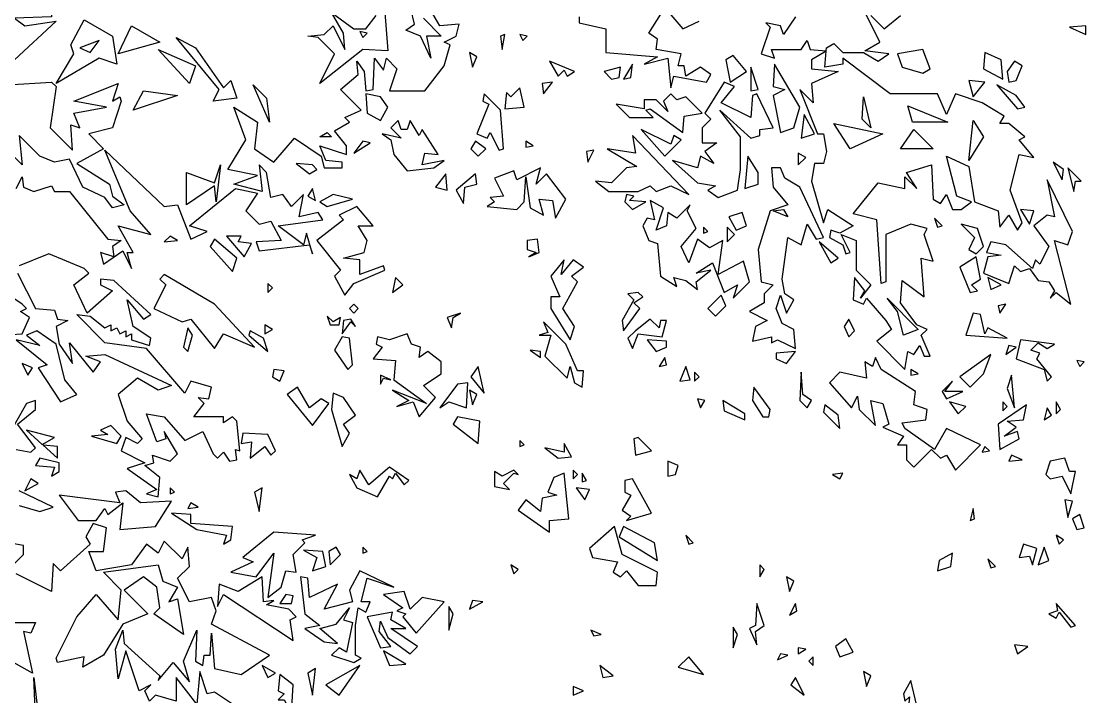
# Model space of a CAD drawing. Header units: millimetres. Extents: x -1920 to 1916, y -1858 to 1858.
# Drawn here: x -1200 to -526, y 802 to 1230 of the extents above; entities that cross this region are included whole.
import ezdxf

# ---------------------------------------------------------------- set-up
doc = ezdxf.new("R2010")
doc.units = ezdxf.units.MM
doc.layers.add('ALMOND-DRAW-PROFILE', color=7, linetype='Continuous', lineweight=25)

msp = doc.modelspace()

# ---------------------------------------------------------------- linework, layer by layer
at = {"layer": 'ALMOND-DRAW-PROFILE'}
for points in [[(-1204.34, 1205.44), (-1215.6, 1220.46), (-1206.21, 1224.22), (-1209.97, 1235.48), (-1207.15, 1234.54), (-1201.52, 1243.93), (-1180.87, 1240.17), (-1180.87, 1232.66), (-1204.34, 1231.73), (-1197.77, 1227.03), (-1178.05, 1229.85)], [(-1178.05, 1190.42), (-1166.79, 1209.2), (-1168.67, 1214.83), (-1160.22, 1230.79), (-1142.38, 1220.46), (-1139.57, 1202.63), (-1150.83, 1206.38)], [(-1138.63, 1209.2), (-1130.18, 1227.03), (-1112.34, 1216.71)], [(-983.74, 1219.52), (-980.93, 1222.34), (-985.62, 1223.28)], [(-895.51, 1212.01), (-893.63, 1221.4), (-896.45, 1220.46)], [(-882.37, 1217.65), (-879.55, 1220.46), (-884.24, 1221.4)], [(-525.67, 1221.4), (-525.67, 1227.03), (-535.99, 1226.09)], [(-1156.46, 1210.14), (-1150.83, 1217.65), (-1163.03, 1212.95)], [(-1078.55, 1179.16), (-1074.8, 1186.67), (-1102.02, 1219.52), (-1089.82, 1212.95), (-1071.98, 1187.61), (-1067.29, 1192.3), (-1063.53, 1181.04)], [(-1093.57, 1190.42), (-1113.28, 1212.01), (-1089.82, 1201.69)], [(-914.28, 1200.75), (-911.47, 1207.32), (-916.16, 1210.14)], [(-750.95, 1191.36), (-740.62, 1197.93), (-749.07, 1208.26), (-753.77, 1205.44)], [(-690.09, 1210.98), (-699.32, 1205.44), (-699.32, 1199.81), (-682.43, 1197.93), (-699.32, 1190.42), (-698.38, 1178.22), (-706.83, 1186.67), (-695.57, 1158.51), (-691.81, 1158.51), (-689.94, 1147.24), (-691.81, 1139.73), (-697.44, 1139.73), (-699.32, 1128.47), (-691.81, 1102.19), (-689, 1110.63), (-673.04, 1100.31), (-681.49, 1095.62), (-687.12, 1097.49), (-688.06, 1092.8), (-679.61, 1088.11), (-677.73, 1082.47), (-674.92, 1083.41), (-680.55, 1094.68), (-671.16, 1090.92), (-671.16, 1072.15), (-661.77, 1062.76), (-668.35, 1054.31), (-665.53, 1059.01), (-672.1, 1067.45), (-673.04, 1053.37), (-666.47, 1050.56), (-664.59, 1054.31), (-652.39, 1040.23), (-648.63, 1034.6), (-658.02, 1027.09), (-640.18, 1009.26), (-638.31, 1020.52), (-634.55, 1018.64), (-630.8, 1024.28), (-627.98, 1017.7), (-624.23, 1017.7), (-629.86, 1030.85), (-626.1, 1034.6), (-632.68, 1037.42), (-643, 1051.5), (-642.06, 1065.58), (-627.98, 1055.25), (-629.86, 1079.66), (-622.35, 1077.78), (-627.98, 1094.68), (-626.1, 1098.43), (-636.43, 1101.25), (-652.39, 1094.68), (-652.39, 1064.64), (-655.2, 1063.7), (-658.02, 1104.06), (-673.04, 1107.82), (-657.08, 1127.53), (-640.18, 1123.78), (-640.18, 1131.29), (-632.68, 1123.78), (-639.25, 1134.1), (-623.29, 1138.8), (-622.35, 1117.21), (-617.66, 1114.39), (-613.9, 1120.02), (-610.15, 1110.63), (-604.51, 1110.63), (-597.94, 1115.33), (-607.33, 1119.08), (-613.9, 1144.43), (-599.82, 1137.86), (-596.07, 1115.33), (-581.05, 1109.7), (-580.11, 1099.37), (-574.48, 1106.88), (-568.84, 1097.49), (-566.03, 1102.19), (-573.54, 1122.84), (-567.91, 1145.37), (-558.52, 1143.49), (-567.91, 1154.75), (-564.15, 1156.63), (-574.48, 1165.08), (-580.11, 1165.08), (-577.29, 1169.77), (-591.37, 1178.22), (-608.27, 1183.85), (-613.9, 1170.71), (-619.53, 1183.85), (-649.57, 1183.85), (-679.61, 1206.38), (-679.61, 1202.63), (-690.87, 1200.75)], [(-628.92, 1196.99), (-624.23, 1199.81), (-628.92, 1212.01), (-644.88, 1209.2), (-642.06, 1200.75)], [(-578.23, 1193.24), (-579.17, 1205.44), (-589.5, 1210.14), (-590.43, 1199.81)], [(-859.84, 1195.12), (-856.08, 1198.87), (-854.21, 1195.12), (-849.51, 1197.93), (-865.47, 1204.5)], [(-826.05, 1193.24), (-821.35, 1194.18), (-820.41, 1200.75), (-830.74, 1197.93)], [(-818.54, 1193.24), (-813.84, 1194.18), (-812.9, 1202.63)], [(-737.81, 1185.73), (-733.11, 1186.67), (-737.81, 1200.75)], [(-719.03, 1159.45), (-710.59, 1162.26), (-706.83, 1175.4), (-722.79, 1202.63), (-723.73, 1188.55), (-716.22, 1186.67), (-723.73, 1182.91)], [(-574.48, 1191.36), (-569.78, 1192.3), (-566.03, 1201.69), (-570.72, 1204.5), (-575.42, 1197.93)], [(-1042.88, 1166.02), (-1053.21, 1189.48), (-1044.76, 1181.04)], [(-893.63, 1174.47), (-881.43, 1175.4), (-884.24, 1187.61), (-889.88, 1181.97), (-892.69, 1184.79)], [(-869.22, 1183.85), (-863.59, 1191.36), (-870.16, 1190.42)], [(-758.46, 1118.14), (-746.26, 1122.84), (-744.38, 1135.98), (-744.38, 1156.63), (-757.52, 1173.53), (-737.81, 1155.69), (-732.18, 1157.57), (-732.18, 1161.32), (-723.73, 1162.26), (-734.05, 1183.85), (-736.87, 1182.91), (-737.81, 1168.83), (-756.58, 1178.22), (-748.13, 1188.55), (-754.7, 1191.36), (-766.91, 1171.65), (-763.15, 1167.89), (-768.79, 1162.26), (-768.79, 1152.88), (-759.4, 1152.88), (-766.91, 1147.24), (-761.28, 1139.73), (-769.72, 1144.43), (-771.6, 1136.92), (-787.56, 1141.61), (-771.6, 1127.53), (-760.34, 1125.65), (-765.03, 1122.84)], [(-597.01, 1181.97), (-589.5, 1191.36), (-599.82, 1192.3)], [(-568.84, 1174.47), (-564.15, 1175.4), (-569.78, 1182.91), (-581.99, 1189.48)], [(-1129.24, 1173.53), (-1122.67, 1185.73), (-1101.08, 1182.91)], [(-972.48, 1166.96), (-967.79, 1175.4), (-972.48, 1181.97), (-981.87, 1183.85), (-980.93, 1171.65)], [(-897.39, 1148.18), (-894.57, 1149.12), (-896.45, 1173.53), (-906.77, 1183.85), (-907.71, 1179.16), (-903.96, 1177.28), (-911.47, 1158.51), (-904.89, 1155.69), (-903.02, 1159.45)], [(-780.99, 1159.45), (-780.05, 1169.77), (-768.79, 1171.65), (-779.11, 1181.97), (-784.74, 1180.1), (-788.5, 1183.85), (-793.19, 1179.16), (-790.37, 1172.59), (-797.88, 1180.1), (-805.39, 1180.1), (-805.39, 1174.47), (-823.23, 1177.28), (-814.78, 1168.83), (-799.76, 1168.83), (-804.46, 1173.53), (-801.64, 1174.47)], [(-661.77, 1162.26), (-667.41, 1167.89), (-666.47, 1181.97)], [(-635.49, 1166.02), (-638.31, 1176.34), (-612.96, 1166.02)], [(-955.58, 1135.04), (-938.69, 1136.92), (-932.12, 1141.61), (-946.2, 1138.8), (-944.32, 1146.3), (-935.87, 1145.37), (-946.2, 1161.32), (-948.07, 1157.57), (-953.71, 1166.96), (-955.58, 1161.32), (-959.34, 1161.32), (-961.22, 1166.96), (-965.91, 1162.26), (-959.34, 1155.69), (-971.54, 1158.51), (-965.91, 1154.75), (-964.03, 1145.37)], [(-705.89, 1155.69), (-697.44, 1158.51), (-704.02, 1170.71)], [(-599.82, 1141.61), (-597.01, 1166.96), (-590.43, 1156.63)], [(-792.25, 1144.43), (-781.93, 1154.75), (-786.62, 1157.57), (-788.5, 1151.94), (-807.27, 1161.32)], [(-674.92, 1149.12), (-685.24, 1165.08), (-654.27, 1158.51)], [(-643, 1149.12), (-634.55, 1161.32), (-622.35, 1149.12)], [(-1010.97, 1156.63), (-1006.27, 1159.45), (-1003.46, 1156.63)], [(-989.38, 1146.3), (-979.05, 1152.88), (-983.74, 1153.81)], [(-910.53, 1144.43), (-905.83, 1149.12), (-912.4, 1153.81), (-915.22, 1149.12)], [(-880.49, 1150.06), (-875.8, 1151), (-880.49, 1153.81)], [(-777.23, 1120.02), (-812.9, 1157.57), (-811.03, 1146.3), (-828.86, 1149.12), (-810.09, 1137.86), (-816.66, 1136.92), (-826.05, 1127.53), (-836.37, 1128.47), (-827.92, 1121.9), (-809.15, 1121.9), (-801.64, 1125.65), (-797.88, 1121.9), (-788.5, 1125.65)], [(-841.06, 1140.67), (-837.31, 1148.18), (-842, 1147.24)], [(-741.56, 1123.78), (-733.11, 1126.59), (-733.11, 1134.1), (-739.69, 1144.43)], [(-707.77, 1138.8), (-703.08, 1143.49), (-707.77, 1146.3)], [(-540.68, 1129.41), (-539.75, 1135.98), (-546.32, 1140.67)], [(-1095.45, 1113.45), (-1095.45, 1134.1), (-1077.61, 1127.53), (-1073.86, 1138.8), (-1076.67, 1115.33), (-1077.61, 1125.65)], [(-1017.54, 1133.16), (-1012.84, 1135.98), (-1015.66, 1138.8), (-1025.99, 1139.73)], [(-937.75, 1124.71), (-930.24, 1122.84), (-931.18, 1133.16)], [(-919.91, 1114.39), (-918.98, 1124.71), (-911.47, 1126.59), (-912.4, 1133.16), (-924.61, 1122.84)], [(-861.72, 1105), (-855.14, 1117.21), (-867.35, 1133.16), (-873.92, 1126.59), (-871.1, 1136.92), (-886.12, 1129.41), (-888, 1135.04), (-900.2, 1130.35), (-894.57, 1119.08), (-903.02, 1118.14), (-900.2, 1115.33), (-904.89, 1112.51), (-886.12, 1110.63), (-881.43, 1115.33), (-880.49, 1131.29), (-877.67, 1111.57), (-869.22, 1106.88), (-872.04, 1117.21), (-863.59, 1116.27)], [(-709.65, 1022.4), (-710.59, 1034.6), (-718.1, 1038.36), (-721.85, 1047.74), (-719.03, 1056.19), (-715.28, 1044.93), (-710.59, 1053.37), (-716.22, 1057.13), (-718.1, 1066.52), (-714.34, 1092.8), (-705.89, 1088.11), (-702.14, 1101.25), (-696.51, 1091.86), (-691.81, 1092.8), (-706.83, 1124.71), (-716.22, 1130.35), (-719.03, 1136.92), (-724.67, 1136.92), (-723.73, 1124.71), (-714.34, 1113.45), (-725.61, 1109.7), (-733.11, 1085.29), (-731.24, 1064.64), (-723.73, 1062.76), (-729.36, 1057.13), (-729.36, 1051.5), (-738.75, 1045.87), (-727.48, 1040.23), (-734.99, 1036.48), (-736.87, 1027.09), (-724.67, 1029.91), (-724.67, 1026.15), (-720.91, 1028.03)], [(-533.17, 1121.9), (-532.24, 1128.47), (-528.48, 1128.47), (-536.93, 1136.92)], [(-535.05, 1050.56), (-545.38, 1090.92), (-536.93, 1088.11), (-534.11, 1096.55), (-550.07, 1129.41), (-545.38, 1105.94), (-550.07, 1106.88), (-558.52, 1100.31), (-549.13, 1087.17), (-554.76, 1075.9), (-557.58, 1078.72), (-559.46, 1073.09), (-576.35, 1088.11), (-585.74, 1089.98), (-588.56, 1083.41), (-579.17, 1081.54), (-587.62, 1080.6), (-590.43, 1070.27), (-574.48, 1063.7), (-570.72, 1074.96), (-566.97, 1071.21), (-561.34, 1073.09), (-555.7, 1065.58), (-549.13, 1064.64), (-545.38, 1059.01), (-548.19, 1054.31), (-544.44, 1058.07)], [(-1013.78, 1116.27), (-1015.66, 1123.78), (-1018.48, 1119.08)], [(-1006.27, 1112.51), (-990.32, 1117.21), (-1002.52, 1120.02), (-1010.97, 1115.33)], [(-812.9, 1110.63), (-804.46, 1115.33), (-814.78, 1116.27), (-811.96, 1119.08), (-816.66, 1120.02), (-817.6, 1115.33)], [(-749.07, 1054.31), (-738.75, 1064.64), (-742.5, 1077.78), (-758.46, 1069.33), (-755.64, 1090.92), (-764.09, 1086.23), (-771.6, 1091.86), (-777.23, 1076.84), (-781.93, 1087.17), (-772.54, 1098.43), (-778.17, 1109.7), (-776.29, 1113.45), (-784.74, 1105), (-790.37, 1108.76), (-791.31, 1100.31), (-797.88, 1097.49), (-793.19, 1111.57), (-801.64, 1116.27), (-798.82, 1104.06), (-803.52, 1105), (-806.33, 1100.31), (-802.58, 1090.92), (-796.95, 1089.04), (-795.07, 1068.39), (-784.74, 1061.82), (-786.62, 1067.45), (-779.11, 1065.58), (-771.6, 1059.95), (-772.54, 1064.64), (-763.15, 1072.15), (-772.54, 1070.27), (-762.21, 1076.84), (-754.7, 1058.07), (-746.26, 1062.76)], [(-995.01, 1056.19), (-989.38, 1063.7), (-969.66, 1072.15), (-970.6, 1074.96), (-985.62, 1069.33), (-985.62, 1078.72), (-995.95, 1079.66), (-982.81, 1083.41), (-980.93, 1090.92), (-986.56, 1100.31), (-977.17, 1100.31), (-987.5, 1112.51), (-998.76, 1106.88), (-995.95, 1104.06), (-1012.84, 1090.92), (-997.82, 1072.15), (-1001.58, 1068.39)], [(-747.2, 1097.49), (-740.62, 1100.31), (-743.44, 1108.76), (-751.89, 1105.94)], [(-714.34, 1105.94), (-723.73, 1109.7), (-717.16, 1110.63)], [(-561.34, 1101.25), (-558.52, 1109.7), (-566.97, 1110.63)], [(-767.85, 1095.62), (-765.03, 1096.55), (-767.85, 1099.37)], [(-752.83, 1089.98), (-748.13, 1094.68), (-752.83, 1099.37)], [(-619.53, 1099.37), (-616.72, 1100.31), (-621.41, 1105)], [(-595.13, 1082.47), (-590.43, 1087.17), (-594.19, 1098.43), (-604.51, 1101.25), (-596.07, 1092.8), (-599.82, 1085.29)], [(-1109.53, 1089.98), (-1101.08, 1090.92), (-1105.77, 1093.74)], [(-1058.84, 1080.6), (-1054.15, 1089.04), (-1062.59, 1089.98), (-1060.72, 1093.74), (-1070.1, 1093.74)], [(-1066.35, 1071.21), (-1063.53, 1079.66), (-1077.61, 1091.86), (-1080.43, 1087.17)], [(-878.61, 1080.6), (-872.04, 1083.41), (-872.98, 1091.86), (-879.55, 1090.92), (-879.55, 1085.29), (-873.92, 1083.41)], [(-687.12, 1076.84), (-682.43, 1079.66), (-694.63, 1089.98)], [(-598.88, 1058.07), (-594.19, 1059.01), (-597.94, 1062.76), (-592.31, 1066.52), (-595.13, 1080.6), (-605.45, 1074.03)], [(-852.33, 1028.03), (-849.51, 1036.48), (-857.02, 1047.74), (-847.63, 1064.64), (-851.39, 1068.39), (-843.88, 1074.03), (-850.45, 1078.72), (-857.96, 1069.33), (-856.08, 1078.72), (-864.53, 1068.39), (-858.9, 1055.25), (-864.53, 1055.25), (-864.53, 1047.74)], [(-1077.61, 1022.4), (-1071.98, 1031.78), (-1052.27, 1023.34), (-1077.61, 1050.56), (-1109.53, 1069.33), (-1112.34, 1066.52), (-1108.59, 1062.76), (-1116.1, 1047.74), (-1098.26, 1039.29), (-1092.63, 1041.17)], [(-964.97, 1058.07), (-958.4, 1062.76), (-963.09, 1067.45)], [(-585.74, 1059.95), (-579.17, 1062.76), (-587.62, 1067.45)], [(-1043.82, 1058.07), (-1041, 1060.88), (-1043.82, 1063.7)], [(-818.54, 1033.66), (-808.21, 1047.74), (-811.96, 1051.5), (-806.33, 1055.25), (-809.15, 1058.07), (-815.72, 1057.13), (-811.96, 1053.37), (-819.47, 1040.23)], [(-760.34, 1043.05), (-753.77, 1049.62), (-756.58, 1056.19), (-765.03, 1047.74)], [(-641.12, 1030.85), (-644.88, 1045.87), (-651.45, 1054.31), (-631.74, 1034.6)], [(-989.38, 1044.93), (-986.56, 1047.74), (-989.38, 1050.56), (-992.19, 1047.74)], [(-580.11, 1044.93), (-576.35, 1050.56), (-581.05, 1049.62)], [(-1004.4, 1037.42), (-998.76, 1037.42), (-997.82, 1042.11), (-1002.52, 1039.29), (-1006.27, 1043.05)], [(-996.89, 1031.78), (-991.25, 1039.29), (-988.44, 1036.48), (-991.25, 1041.17), (-995.95, 1040.23)], [(-927.42, 1035.54), (-926.48, 1042.11), (-921.79, 1044.93), (-930.24, 1042.11)], [(-844.82, 997.99), (-843.88, 1008.32), (-847.63, 1008.32), (-855.14, 1025.21), (-869.22, 1039.29), (-866.41, 1032.72), (-872.04, 1030.85), (-864.53, 1030.85), (-868.29, 1017.7), (-854.21, 1003.62), (-852.33, 1011.13), (-849.51, 1000.81)], [(-812.9, 1022.4), (-809.15, 1031.78), (-794.13, 1029.91), (-791.31, 1040.23), (-795.07, 1040.23), (-796.01, 1035.54), (-801.64, 1041.17), (-811.03, 1033.66), (-815.72, 1028.97)], [(-675.86, 1029.91), (-672.1, 1033.66), (-675.86, 1041.17), (-678.67, 1036.48)], [(-601.7, 1030.85), (-575.42, 1028.97), (-587.62, 1035.54), (-589.5, 1031.78), (-592.31, 1043.99), (-597.01, 1044.93)], [(-1175.24, 988.61), (-1164.91, 993.3), (-1172.42, 1002.69), (-1178.05, 1025.21), (-1190.26, 1033.66), (-1196.83, 1030.85), (-1188.38, 1024.28), (-1203.4, 1028.03), (-1183.69, 1012.07), (-1189.32, 1010.2)], [(-1094.51, 1020.52), (-1091.69, 1030.85), (-1094.51, 1035.54), (-1097.33, 1023.34)], [(-1043.82, 1020.52), (-1046.64, 1028.97), (-1055.08, 1033.66), (-1056.02, 1030.85)], [(-1045.7, 1031.78), (-1041, 1034.6), (-1045.7, 1037.42)], [(-993.13, 1009.26), (-990.32, 1012.07), (-992.19, 1028.97), (-996.89, 1029.91), (-1001.58, 1021.46)], [(-948.07, 979.22), (-937.75, 991.42), (-945.26, 998.93), (-933.99, 1006.44), (-933.99, 1013.95), (-942.44, 1020.52), (-948.07, 1016.77), (-947.14, 1023.34), (-952.77, 1025.21), (-955.58, 1031.78), (-966.85, 1028.03), (-974.36, 1029.91), (-975.3, 1025.21), (-971.54, 1023.34), (-977.17, 1015.83), (-963.09, 1014.89), (-964.03, 1002.69), (-943.38, 987.67), (-964.97, 996.11), (-954.65, 989.54), (-962.15, 985.79), (-951.83, 988.61)], [(-797.88, 1020.52), (-791.31, 1023.34), (-791.31, 1027.09), (-803.52, 1028.03)], [(-550.07, 1001.75), (-547.25, 1004.56), (-556.64, 1015.83), (-554.76, 1019.58), (-560.4, 1021.46), (-555.7, 1026.15), (-550.07, 1022.4), (-545.38, 1025.21), (-566.97, 1028.03), (-569.78, 1015.83), (-551.95, 1009.26)], [(-871.1, 1016.77), (-871.1, 1020.52), (-877.67, 1021.46)], [(-715.28, 1013.01), (-709.65, 1020.52), (-721.85, 1019.58), (-721.85, 1015.83)], [(-598.88, 997.99), (-590.43, 1006.44), (-585.74, 1018.64), (-605.45, 1004.56)], [(-576.35, 1018.64), (-569.78, 1023.34), (-574.48, 1024.28)], [(-1195.89, 1005.5), (-1193.07, 1010.2), (-1199.64, 1013.01)], [(-796.01, 1011.13), (-791.31, 1012.07), (-792.25, 1016.77)], [(-608.27, 945.43), (-592.31, 961.38), (-613.9, 971.71), (-621.41, 958.57), (-640.18, 971.71), (-642.06, 975.46), (-627.04, 977.34), (-626.1, 983.91), (-634.55, 986.73), (-633.61, 995.18), (-655.2, 1009.26), (-658.96, 1016.77), (-660.84, 1011.13), (-665.53, 1013.95), (-664.59, 1003.62), (-681.49, 1007.38), (-688.06, 1000.81), (-673.98, 984.85), (-670.22, 992.36), (-669.28, 983.91), (-658.96, 973.59), (-661.77, 989.54), (-654.27, 987.67), (-650.51, 974.52), (-654.27, 972.65), (-641.12, 967.02), (-644.88, 961.38), (-639.25, 961.38), (-639.25, 952), (-634.55, 947.3), (-623.29, 958.57), (-617.66, 952.94), (-613.9, 954.81)], [(-529.42, 1011.13), (-526.6, 1013.95), (-531.3, 1014.89)], [(-1036.31, 1001.75), (-1033.5, 1008.32), (-1040.07, 1009.26), (-1041, 1004.56)], [(-972.48, 999.87), (-970.6, 1003.62), (-965.91, 1002.69), (-972.48, 1005.5)], [(-906.77, 994.24), (-910.53, 1011.13), (-915.22, 1004.56)], [(-782.87, 1001.75), (-776.29, 1002.69), (-779.11, 1011.13)], [(-773.48, 1001.75), (-770.66, 1004.56), (-773.48, 1007.38)], [(-702.14, 984.85), (-699.32, 989.54), (-704.95, 993.3), (-705.89, 1007.38), (-706.83, 989.54)], [(-636.43, 1005.5), (-631.74, 1006.44), (-636.43, 1009.26)], [(-570.72, 984.85), (-572.6, 1005.5), (-575.42, 997.05)], [(-934.93, 984.85), (-929.3, 988.61), (-918.04, 984.85), (-917.1, 1000.81), (-923.67, 999.87)], [(-613.9, 990.48), (-603.58, 995.18), (-614.84, 995.18), (-610.15, 1001.75), (-616.72, 995.18)], [(-1015.66, 973.59), (-1005.33, 987.67), (-1010.03, 990.48), (-1017.54, 984.85), (-1025.05, 997.99), (-1031.62, 993.3)], [(-996.89, 960.44), (-992.19, 968.89), (-995.95, 974.52), (-988.44, 980.16), (-995.95, 991.42), (-1002.52, 994.24), (-1003.46, 983.91)], [(-914.28, 986.73), (-911.47, 993.3), (-916.16, 996.11)], [(-730.3, 979.22), (-726.54, 979.22), (-725.61, 983.91), (-735.93, 997.99), (-736.87, 989.54)], [(-769.72, 984.85), (-766.91, 989.54), (-771.6, 990.48)], [(-741.56, 977.34), (-741.56, 981.1), (-755.64, 989.54), (-754.7, 982.97)], [(-681.49, 971.71), (-682.43, 980.16), (-690.87, 986.73), (-691.81, 982.03)], [(-606.39, 981.1), (-601.7, 985.79), (-612.02, 988.61)], [(-580.11, 958.57), (-567.91, 965.14), (-568.84, 969.83), (-577.29, 967.02), (-569.78, 972.65), (-575.42, 976.4), (-565.09, 977.34), (-563.21, 986.73), (-581.05, 974.52)], [(-578.23, 982.97), (-575.42, 985.79), (-578.23, 988.61)], [(-551.95, 977.34), (-547.25, 980.16), (-550.07, 984.85)], [(-544.44, 981.1), (-541.62, 983.91), (-544.44, 988.61)], [(-910.53, 962.32), (-909.59, 976.4), (-923.67, 979.22), (-926.48, 974.52)], [(-1155.52, 967.02), (-1139.57, 962.32), (-1136.75, 967.02), (-1143.32, 973.59), (-1149.89, 970.77), (-1145.2, 967.95)], [(-1186.83, 961.72), (-1178.99, 966.08), (-1196.83, 970.77)], [(-1055.08, 952.94), (-1045.7, 960.44), (-1041.94, 954.81), (-1039.13, 957.63), (-1043.82, 967.95), (-1059.78, 968.89), (-1060.72, 962.32), (-1054.15, 963.26)], [(-811.03, 954.81), (-800.7, 957.63), (-809.15, 966.08), (-811.96, 965.14)], [(-1186.34, 961.28), (-1177.11, 952.94), (-1177.11, 960.44)], [(-884.24, 960.44), (-881.43, 961.38), (-884.24, 964.2)], [(-859.84, 952.94), (-851.39, 953.87), (-856.08, 962.32), (-856.08, 956.69), (-868.29, 959.51)], [(-591.37, 956.69), (-586.68, 957.63), (-589.5, 960.44)], [(-1180.87, 941.67), (-1176.18, 944.49), (-1176.18, 950.12), (-1188.38, 952.94), (-1191.19, 948.24), (-1178.99, 947.3)], [(-790.37, 941.67), (-785.68, 942.61), (-783.8, 948.24), (-790.37, 951.06)], [(-574.48, 951.06), (-566.03, 952), (-572.6, 954.81)], [(-535.05, 930.41), (-532.24, 944.49), (-535.99, 944.49), (-538.81, 952.94), (-548.19, 951.06), (-551.01, 942.61), (-548.19, 939.79), (-540.68, 941.67)], [(-974.36, 928.53), (-966.85, 941.67), (-964.97, 939.79), (-963.09, 943.55), (-957.46, 936.04), (-954.65, 938.85), (-966.85, 947.3), (-979.99, 936.04), (-985.62, 945.43), (-987.5, 939.79), (-992.19, 942.61), (-987.5, 934.16)], [(-900.2, 935.1), (-890.81, 933.22), (-894.57, 936.98), (-888, 943.55), (-885.18, 942.61), (-888, 945.43), (-895.51, 941.67), (-900.2, 944.49)], [(-850.45, 939.79), (-847.63, 942.61), (-850.45, 945.43)], [(-1197.77, 932.28), (-1189.32, 936.98), (-1194.01, 939.79)], [(-865.47, 906), (-865.47, 913.51), (-853.27, 914.45), (-856.08, 943.55), (-862.65, 940.73), (-866.41, 931.35), (-860.78, 929.47), (-870.16, 927.59), (-871.1, 919.14), (-880.49, 926.65), (-885.18, 920.08)], [(-844.82, 937.92), (-842, 938.85), (-844.82, 943.55)], [(-816.66, 913.51), (-800.7, 918.2), (-812.9, 939.79), (-817.6, 938.85), (-817.6, 931.35), (-813.84, 929.47), (-819.47, 920.08), (-813.84, 916.33)], [(-681.49, 939.79), (-679.61, 943.55), (-686.18, 942.61)], [(-1137.69, 907.88), (-1115.16, 909.76), (-1104.84, 925.71), (-1124.55, 924.77), (-1133.93, 932.28), (-1140.51, 931.35), (-1137.69, 924.77), (-1176.18, 929.47), (-1163.97, 913.51), (-1152.71, 913.51), (-1147.08, 921.02), (-1145.2, 917.26), (-1135.81, 924.77)], [(-1105.77, 930.41), (-1102.96, 931.35), (-1105.77, 934.16)], [(-1049.45, 919.14), (-1047.58, 934.16), (-1052.27, 931.35)], [(-842.94, 926.65), (-840.13, 933.22), (-848.57, 934.16)], [(-1094.51, 921.02), (-1087.94, 921.96), (-1092.63, 924.77)], [(-536.93, 915.39), (-534.11, 925.71), (-538.81, 926.65)], [(-1071.98, 898.49), (-1067.29, 901.31), (-1066.35, 909.76), (-1092.63, 911.63), (-1092.63, 917.26), (-1104.84, 918.2), (-1088.88, 907.88), (-1070.1, 904.12)], [(-598.88, 913.51), (-596.07, 914.45), (-597.01, 921.02)], [(-531.3, 907.88), (-526.6, 908.82), (-529.42, 917.26), (-534.11, 914.45)], [(-1043.82, 864.7), (-1035.37, 871.27), (-1032.56, 881.59), (-1025.99, 880.66), (-1027.86, 891.92), (-1020.35, 899.43), (-1022.23, 901.31), (-1013.78, 904.12), (-1040.07, 906), (-1059.78, 890.04), (-1053.21, 887.23), (-1067.29, 880.66), (-1051.33, 877.84), (-1040.07, 892.86)], [(-809.15, 872.21), (-797.88, 872.21), (-796.95, 880.66), (-819.47, 891.92), (-824.17, 909.76), (-840.13, 895.68), (-838.25, 890.04), (-822.29, 887.23), (-825.11, 880.66), (-820.41, 877.84), (-816.66, 881.59)], [(-821.35, 903.18), (-796.95, 888.17), (-798.82, 899.43), (-818.54, 909.76)], [(-777.23, 898.49), (-774.42, 899.43), (-779.11, 904.12)], [(-542.56, 898.49), (-539.75, 901.31), (-544.44, 904.12)], [(-559.46, 885.35), (-556.64, 895.68), (-565.09, 898.49), (-567.91, 890.04), (-561.34, 890.98)], [(-1015.66, 881.59), (-1007.21, 884.41), (-1009.09, 893.8), (-1021.29, 894.74), (-1012.84, 890.04)], [(-1004.4, 885.35), (-997.82, 891.92), (-1000.64, 896.61), (-1005.33, 893.8)], [(-983.74, 892.86), (-980.93, 893.8), (-983.74, 896.61)], [(-619.53, 881.59), (-611.09, 884.41), (-610.15, 892.86), (-618.6, 888.17)], [(-555.7, 885.35), (-549.13, 888.17), (-551.95, 896.61)], [(-1161.16, 820.58), (-1160.22, 827.15), (-1177.11, 823.4), (-1178.05, 826.21), (-1164.91, 852.5), (-1152.71, 866.58), (-1138.63, 850.62), (-1136.75, 869.39), (-1148.01, 880.66), (-1113.28, 885.35), (-1110.47, 875.02), (-1101.08, 871.27), (-1106.71, 861.88), (-1101.08, 863.76), (-1097.33, 841.23), (-1116.1, 854.37), (-1112.34, 858.13), (-1114.22, 871.27), (-1122.67, 877.84), (-1134.87, 869.39), (-1119.85, 854.37), (-1135.81, 847.8), (-1148.01, 828.09)], [(-888, 879.72), (-885.18, 882.53), (-889.88, 885.35)], [(-732.18, 877.84), (-729.36, 882.53), (-732.18, 885.35)], [(-585.74, 883.47), (-582.92, 884.41), (-587.62, 889.1)], [(-1071.98, 866.58), (-1027.86, 837.48), (-1029.74, 850.62), (-1025.99, 852.5), (-1030.68, 857.19), (-1044.76, 860.01), (-1040.07, 862.82), (-1046.64, 861.88), (-1047.58, 877.84), (-1062.59, 868.45), (-1074.8, 873.15), (-1075.74, 859.07)], [(-989.38, 823.4), (-984.68, 826.21), (-988.44, 828.09), (-988.44, 846.86), (-986.56, 858.13), (-981.87, 855.31), (-979.05, 861.88), (-984.68, 861.88), (-980.93, 876.9), (-964.03, 871.27), (-985.62, 881.59), (-992.19, 869.39), (-990.32, 861.88), (-1008.15, 857.19), (-999.7, 873.15), (-1017.54, 864.7), (-1018.48, 876.9), (-1023.17, 877.84), (-1020.35, 854.37), (-1010.97, 846.86), (-1020.35, 844.99), (-1008.15, 836.54), (-999.7, 835.6), (-1010.97, 844.99), (-1000.64, 847.8), (-992.19, 858.13), (-995.95, 850.62), (-990.32, 848.74), (-994.07, 829.97), (-998.76, 832.78), (-1003.46, 828.09)], [(-713.4, 868.45), (-710.59, 875.02), (-715.28, 877.84)], [(-1036.31, 860.94), (-1028.8, 860.94), (-1027.86, 865.64), (-1032.56, 866.58)], [(-949.95, 842.17), (-932.12, 861.88), (-946.2, 864.7), (-953.71, 857.19), (-957.46, 868.45), (-970.6, 866.58), (-958.4, 858.13), (-962.15, 856.25), (-956.52, 854.37), (-958.4, 852.5)], [(-929.3, 844.05), (-926.48, 854.37), (-929.3, 859.07)], [(-916.16, 857.19), (-907.71, 861.88), (-914.28, 862.82)], [(-734.05, 834.66), (-734.99, 843.11), (-729.36, 846.86), (-734.05, 860.94), (-734.99, 846.86), (-738.75, 844.99)], [(-713.4, 853.43), (-708.71, 856.25), (-709.65, 860.94)], [(-535.05, 845.92), (-532.24, 846.86), (-544.44, 860.94), (-543.5, 856.25), (-549.13, 854.37), (-544.44, 851.56), (-542.56, 855.31)], [(-953.71, 829.03), (-949.01, 833.72), (-965.91, 844.99), (-956.52, 844.99), (-965.91, 850.62), (-964.97, 855.31), (-980.93, 852.5), (-972.48, 832.78), (-965.91, 833.72), (-973.42, 843.11), (-972.48, 849.68), (-967.79, 839.35)], [(-837.31, 840.29), (-832.62, 841.23), (-839.19, 844.05)], [(-749.07, 832.78), (-746.26, 841.23), (-749.07, 845.92)], [(-681.49, 827.15), (-673.04, 829.97), (-677.73, 838.42), (-684.3, 833.72)], [(-966.85, 821.52), (-956.52, 822.46), (-970.6, 830.91)], [(-707.77, 829.03), (-703.08, 831.84), (-707.77, 832.78)], [(-568.84, 829.03), (-562.27, 833.72), (-570.72, 834.66)], [(-767.85, 815.89), (-777.23, 827.15), (-783.8, 820.58)], [(-720.91, 825.27), (-714.34, 828.09), (-719.03, 829.03)], [(-698.38, 821.52), (-698.38, 827.15), (-701.2, 824.33)], [(-1043.82, 814.01), (-1039.13, 816.83), (-1047.58, 821.52)], [(-1015.66, 802.75), (-1013.78, 819.64), (-1018.48, 816.83)], [(-998.76, 802.75), (-985.62, 821.52), (-1007.21, 809.32)], [(-831.68, 814.01), (-825.11, 814.95), (-833.55, 821.52)], [(-664.59, 808.38), (-661.77, 814.95), (-666.47, 817.76)], [(-1028.8, 791.48), (-1027.86, 809.32), (-1036.31, 815.89), (-1037.25, 805.56), (-1033.5, 803.68), (-1037.25, 799.93), (-1033.5, 799.93)], [(-704.02, 802.75), (-709.65, 814.01), (-712.46, 809.32)], [(-638.31, 791.48), (-631.74, 792.42), (-636.43, 812.13), (-641.12, 803.68), (-640.18, 798.99), (-637.37, 801.81)], [(-850.45, 802.75), (-843.88, 805.56), (-850.45, 808.38)]]:
    msp.add_lwpolyline(points, close=True, dxfattribs=at)
for points in [[(-1203.4, 1123.78), (-1199.64, 1131.29), (-1198.7, 1124.71), (-1192.13, 1121.9), (-1180.87, 1125.65), (-1178.99, 1121.9), (-1169.6, 1121.9), (-1145.2, 1091.86), (-1136.75, 1090.92), (-1142.38, 1087.17), (-1141.44, 1080.6), (-1149.89, 1083.41), (-1148.01, 1075.9), (-1135.81, 1084.35), (-1130.18, 1073.09), (-1133, 1083.41), (-1129.24, 1083.41), (-1138.63, 1100.31), (-1117.98, 1094.68), (-1131.12, 1109.7), (-1147.08, 1148.18), (-1109.53, 1112.51), (-1101.08, 1113.45), (-1092.63, 1091.86), (-1082.31, 1096.55), (-1093.57, 1100.31), (-1064.47, 1123.78), (-1050.39, 1120.96), (-1057.9, 1109.7), (-1049.45, 1101.25), (-1041.94, 1103.13), (-1035.37, 1090.92), (-1051.33, 1089.98), (-1049.45, 1084.35), (-1017.54, 1088.11), (-1015.66, 1082.47), (-1019.41, 1095.62), (-1021.29, 1088.11), (-1037.25, 1100.31), (-1009.09, 1104.06), (-1011.91, 1108.76), (-1024.11, 1105.94), (-1021.29, 1120.02), (-1028.8, 1112.51), (-1034.43, 1120.02), (-1041.94, 1118.14), (-1044.76, 1134.1), (-1049.45, 1138.8), (-1047.58, 1121.9), (-1065.41, 1126.59), (-1050.39, 1132.22), (-1069.17, 1135.98), (-1057.9, 1154.75), (-1065.41, 1175.4), (-1050.39, 1166.02), (-1052.27, 1149.12), (-1040.07, 1140.67), (-1026.92, 1155.69), (-1010.03, 1144.43), (-1008.15, 1136.92), (-996.89, 1136.92), (-996.89, 1140.67), (-1007.21, 1141.61), (-1010.97, 1151), (-994.07, 1145.37), (-994.07, 1151), (-1001.58, 1160.39), (-992.19, 1166.02), (-995.01, 1168.83), (-984.68, 1173.53), (-997.82, 1186.67), (-986.56, 1196.06), (-987.5, 1204.5), (-982.81, 1197.93), (-981.87, 1185.73), (-977.17, 1186.67), (-976.24, 1206.38), (-970.6, 1198.87), (-968.73, 1206.38), (-962.15, 1199.81), (-966.85, 1185.73), (-944.32, 1185.73), (-932.12, 1201.69), (-928.36, 1214.83), (-932.12, 1216.71), (-924.61, 1220.46), (-922.73, 1227.97), (-934.93, 1227.03), (-945.26, 1244.87)], [(-945.26, 1231.73), (-933.99, 1220.46), (-943.38, 1220.46), (-940.56, 1206.38), (-947.14, 1220.46), (-956.52, 1224.22), (-950.89, 1227.97), (-955.58, 1247.68)], [(-969.66, 1235.48), (-967.79, 1211.07), (-983.74, 1212.01), (-1010.97, 1190.42), (-1001.58, 1209.2), (-1011.91, 1219.52), (-1018.48, 1220.46), (-1008.15, 1221.4), (-1002.52, 1227.03), (-995.01, 1212.01), (-995.95, 1222.34), (-1003.46, 1235.48), (-989.38, 1225.15), (-981.87, 1225.15), (-975.3, 1233.6)], [(-846.7, 1232.66), (-846.7, 1228.91), (-829.8, 1225.15), (-829.8, 1210.14), (-796.95, 1207.32), (-805.39, 1202.63), (-790.37, 1206.38), (-788.5, 1187.61), (-786.62, 1195.12), (-765.97, 1191.36), (-763.15, 1196.06), (-769.72, 1200.75), (-779.11, 1195.12), (-780.05, 1201.69), (-783.8, 1201.69), (-781.93, 1209.2), (-797.88, 1212.01), (-796.95, 1218.58), (-802.58, 1222.34), (-792.25, 1238.3), (-780.99, 1225.15), (-770.66, 1229.85)], [(-709.65, 1232.66), (-717.16, 1221.4), (-719.03, 1227.03), (-728.42, 1228.91), (-725.61, 1226.09), (-731.24, 1209.2), (-722.79, 1206.38), (-724.67, 1212.01), (-705.89, 1212.01), (-702.14, 1217.65), (-700.26, 1212.01), (-690.08, 1211.09), (-689.94, 1212.95), (-685.24, 1215.77), (-679.61, 1210.14), (-666.47, 1210.14), (-657.08, 1204.5), (-650.51, 1209.2), (-665.53, 1211.07), (-656.14, 1216.71), (-667.41, 1239.23)], [(-661.77, 1233.6), (-653.33, 1225.15), (-643, 1233.6)], [(-1209.03, 1189.48), (-1180.87, 1191.36), (-1178.05, 1188.55), (-1181.81, 1162.26), (-1167.73, 1148.18), (-1168.67, 1164.14), (-1163.03, 1162.26), (-1166.79, 1171.65), (-1146.14, 1175.4), (-1166.79, 1179.16), (-1138.63, 1190.42), (-1142.38, 1179.16), (-1137.69, 1181.97), (-1136.75, 1179.16), (-1142.38, 1162.26), (-1157.4, 1158.51), (-1148.01, 1149.12), (-1164.91, 1139.73), (-1144.26, 1126.59), (-1142.38, 1119.08), (-1134.87, 1113.45), (-1142.38, 1111.57), (-1147.08, 1118.14), (-1161.16, 1124.71), (-1169.6, 1142.55), (-1178.99, 1140.67), (-1188.38, 1144.43), (-1201.52, 1157.57), (-1199.64, 1138.8), (-1224.99, 1164.14)], [(-1202.46, 1070.27), (-1191.19, 1047.74), (-1178.99, 1046.8), (-1177.11, 1041.17), (-1170.54, 1040.23), (-1178.05, 1036.48), (-1176.18, 1025.21), (-1167.73, 1013.01), (-1169.6, 1026.15), (-1154.59, 1007.38), (-1149.89, 1013.95), (-1159.28, 1017.7), (-1147.08, 1018.64), (-1104.84, 998.93), (-1113.28, 996.11), (-1126.43, 1003.62), (-1138.63, 993.3), (-1133, 976.4), (-1123.61, 965.14), (-1126.43, 962.32), (-1133.93, 966.08), (-1136.75, 957.63), (-1121.73, 950.12), (-1133, 946.36), (-1114.22, 933.22), (-1120.79, 930.41), (-1113.28, 928.53), (-1112.34, 940.73), (-1121.73, 948.24), (-1116.1, 950.12), (-1117.04, 954.81), (-1105.77, 951.06), (-1101.08, 955.75), (-1109.53, 969.83), (-1108.59, 965.14), (-1114.22, 963.26), (-1120.79, 981.1), (-1109.53, 979.22), (-1096.39, 964.2), (-1085.12, 969.83), (-1078.55, 955.75), (-1075.74, 952.94), (-1071.98, 956.69), (-1068.23, 951.06), (-1063.53, 952), (-1064.47, 958.57), (-1061.66, 957.63), (-1063.53, 976.4), (-1066.35, 979.22), (-1071.98, 975.46), (-1071.98, 979.22), (-1090.75, 979.22), (-1084.18, 987.67), (-1087.94, 991.42), (-1081.37, 990.48), (-1079.49, 997.99), (-1092.63, 1001.75), (-1096.39, 994.24), (-1120.79, 1022.4), (-1147.08, 1026.15), (-1164.91, 1043.99), (-1156.46, 1043.05), (-1147.08, 1035.54), (-1143.32, 1037.42), (-1143.32, 1033.66), (-1139.57, 1035.54), (-1137.69, 1031.78), (-1133.93, 1033.66), (-1133.93, 1029.91), (-1130.18, 1031.78), (-1130.18, 1028.03), (-1118.92, 1024.28), (-1117.98, 1028.97), (-1129.24, 1036.48), (-1133, 1053.37), (-1122.67, 1041.17), (-1117.98, 1043.99), (-1141.44, 1065.58), (-1149.89, 1066.52), (-1149.89, 1062.76), (-1142.38, 1059.01), (-1158.34, 1044.93), (-1166.79, 1062.76), (-1157.4, 1070.27), (-1160.22, 1073.09), (-1182.75, 1082.47), (-1201.52, 1074.96)], [(-1213.72, 1030.85), (-1199.64, 1031.78), (-1194.95, 1042.11), (-1200.58, 1045.87), (-1196.83, 1047.74), (-1199.64, 1050.56), (-1223.11, 1066.52)], [(-1203.4, 958.57), (-1194.01, 956.69), (-1191.19, 959.51), (-1202.46, 974.52), (-1191.19, 983.91), (-1191.19, 989.54), (-1196.83, 987.67), (-1209.03, 966.08)], [(-1201.52, 922.9), (-1188.38, 919.14), (-1179.93, 921.96), (-1201.52, 932.28)], [(-1066.35, 797.11), (-1077.61, 804.62), (-1082.31, 803.68), (-1087, 817.76), (-1088.88, 797.11), (-1102.02, 814.01), (-1102.02, 798.99), (-1115.16, 802.75), (-1118.92, 798.99), (-1121.73, 805.56), (-1117.98, 809.32), (-1125.49, 805.56), (-1133.93, 830.91), (-1138.63, 813.07), (-1140.51, 831.84), (-1135.81, 844.05), (-1134.87, 835.6), (-1112.34, 814.95), (-1113.28, 812.13), (-1103.9, 823.4), (-1093.57, 811.19), (-1097.33, 824.33), (-1088.88, 844.05), (-1089.82, 824.33), (-1085.12, 821.52), (-1084.18, 828.09), (-1080.43, 828.09), (-1079.49, 842.17), (-1077.61, 819.64), (-1060.72, 815.89), (-1042.88, 828.09), (-1079.49, 847.8), (-1076.67, 856.25), (-1079.49, 864.7), (-1093.57, 861.88), (-1101.08, 876.9), (-1093.57, 884.41), (-1094.51, 896.61), (-1098.26, 889.1), (-1109.53, 900.37), (-1113.28, 892.86), (-1120.79, 898.49), (-1130.18, 885.35), (-1152.71, 881.59), (-1157.4, 893.8), (-1148.01, 893.8), (-1146.14, 908.82), (-1154.59, 911.63), (-1159.28, 903.18), (-1156.46, 898.49), (-1175.24, 881.59), (-1179.93, 886.29), (-1180.87, 868.45), (-1203.4, 879.72)], [(-1210.91, 879.72), (-1198.7, 891.92), (-1198.7, 897.55), (-1225.93, 902.25)], [(-1211.85, 848.74), (-1191.19, 848.74), (-1194.01, 842.17), (-1198.7, 843.11), (-1193.07, 816.83), (-1209.97, 826.21)], [(-1191.19, 788.66), (-1192.13, 814.01), (-1189.32, 790.54)]]:
    msp.add_lwpolyline(points, dxfattribs=at)

doc.saveas('drawing.dxf')
